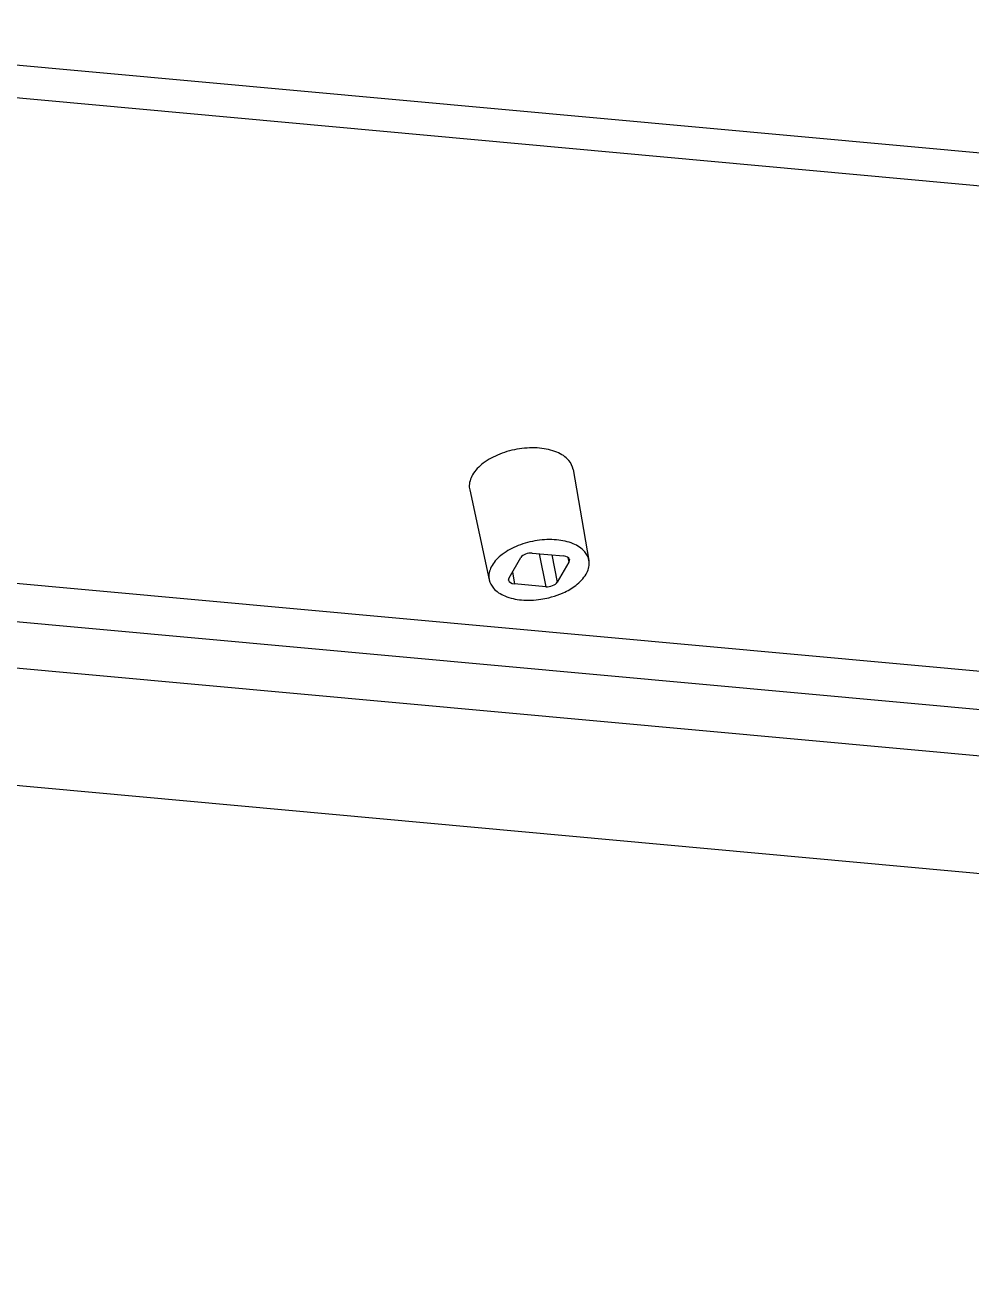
# Model space of a CAD drawing. Header units: millimetres. Extents: x 10368 to 13229, y -13270 to -11269.
# Drawn here: x 12705.7 to 12747.6, y -12745.9 to -12690.7 of the extents above; entities that cross this region are included whole.
import ezdxf

# ---------------------------------------------------------------- set-up
doc = ezdxf.new("R2010")
doc.units = ezdxf.units.MM

# ---------------------------------------------------------------- blocks, each defined once
blk = doc.blocks.new('u59')
at = {"color": 7, "linetype": 'Continuous'}
for p, q in [((-123.833, 458.669), (-376.046, 481.728)), ((-378.915, 476.802), (-126.702, 453.743)), ((-126.994, 451.706), (-379.207, 474.766)), ((-377.468, 472.924), (-128.15, 450.129)), ((-165.615, 450.367), (-165.098, 451.254)), ((-164.851, 450.048), (-165.098, 451.254)), ((-164.294, 450.007), (-164.59, 451.457)), ((-164.59, 451.457), (-163.201, 451.33)), ((-163.115, 450.808), (-163.201, 451.33)), ((-162.946, 451.167), (-162.969, 451.059)), ((-161.22, 447.167), (-162.087, 451.159)), ((-162.969, 451.059), (-163.486, 450.172)), ((-120.978, 427.952), (-368.604, 450.592)), ((-165.808, 446.272), (-166.503, 450.298)), ((-165.636, 450.252), (-165.615, 450.367)), ((-165.571, 450.172), (-165.615, 450.367)), ((-163.994, 449.969), (-165.382, 450.096)), ((-121.811, 426.575), (-369.534, 449.223))]:
    blk.add_line(p, q, dxfattribs=at)
for centre, major_axis, ratio, start_param, end_param in [((-164.728, 451.22), (0.393, 0.076), 0.576695, 1.102984, 2.673476), ((-163.339, 451.093), (0.393, 0.077), 0.576412, -0.013369, 1.102319), ((-165.244, 450.333), (0.393, 0.077), 0.576412, -3.123309, -2.039273), ((-163.856, 450.206), (0.393, 0.076), 0.576695, -2.038608, -0.468117)]:
    blk.add_ellipse(centre, major_axis=major_axis, ratio=ratio, start_param=start_param, end_param=end_param, dxfattribs=at)
for points, start_tangent, end_tangent in [([(-165.36, 451.728), (-165.92, 451.398), (-166.375, 450.903)], (-0.911823, -0.410583), (-0.503348, -0.864084)), ([(-164.721, 451.947), (-165.217, 451.788), (-165.36, 451.728)], (-0.971311, -0.237814), (-0.911823, -0.410583)), ([(-162.271, 451.519), (-162.779, 451.869), (-163.517, 452.044), (-164.373, 452.015), (-164.721, 451.947)], (-0.64042, 0.768025), (-0.971311, -0.237814)), ([(-162.088, 451.158), (-162.271, 451.519)], (-0.224069, 0.974573), (-0.64042, 0.768025)), ([(-166.375, 450.903), (-166.513, 450.38), (-166.503, 450.3)], (-0.503348, -0.864084), (0.182314, -0.98324)), ([(-162.209, 450.523), (-162.071, 451.046), (-162.088, 451.158)], (0.503348, 0.864084), (-0.224069, 0.974573)), ([(-166.503, 450.3), (-166.313, 449.907), (-165.805, 449.557), (-165.067, 449.383), (-164.211, 449.411), (-163.367, 449.638), (-162.664, 450.028), (-162.209, 450.523)], (0.182314, -0.98324), (0.503348, 0.864084)), ([(-161.347, 446.505), (-161.203, 447.049), (-161.221, 447.165)], (0.503348, 0.864084), (-0.22405, 0.974578)), ([(-165.807, 446.274), (-165.61, 445.866), (-165.082, 445.502), (-164.316, 445.321), (-163.426, 445.351), (-162.549, 445.586), (-161.819, 445.992), (-161.347, 446.505)], (0.18231, -0.983241), (0.503348, 0.864084))]:
    blk.add_spline(points, degree=3, dxfattribs=dict(at, start_tangent=start_tangent, end_tangent=end_tangent))

msp = doc.modelspace()

# ---------------------------------------------------------------- block references
at = {"rotation": 180}
msp.add_blockref('u59', (12564.199, -12264.161), dxfattribs=at)

doc.saveas('drawing.dxf')
